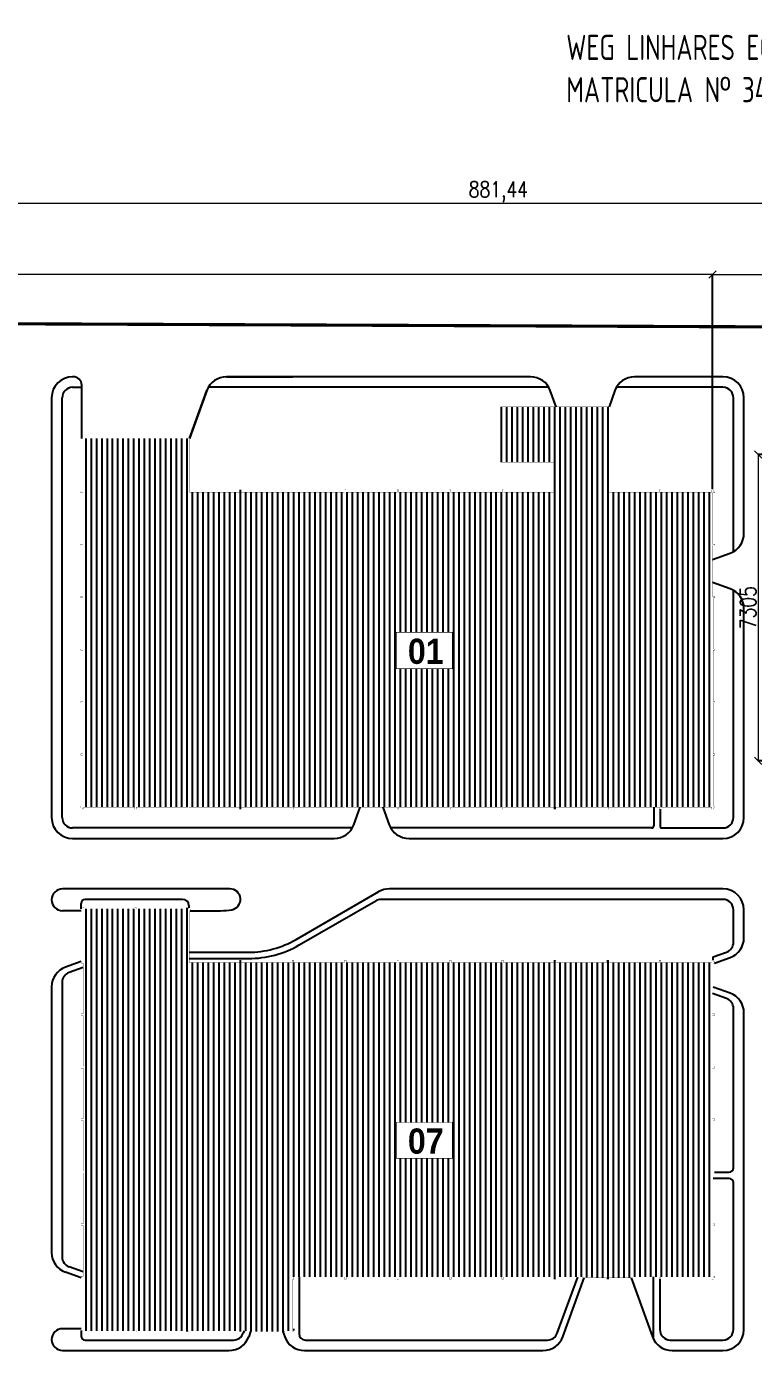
# Model space of a CAD drawing. Header units: millimetres. Extents: x 213327 to 525909, y -6334 to 157033.
# Drawn here: x 269980 to 287308, y 63493 to 95041 of the extents above; entities that cross this region are included whole.
import ezdxf

# ---------------------------------------------------------------- set-up
doc = ezdxf.new("R2010")
doc.units = ezdxf.units.MM
doc.linetypes.add('CONTINUO', pattern=[0])
for name, color, linetype in [('Arq-cota', 1, 'Continuous'), ('Arq-parede', 6, 'Continuous'), ('Existente', 3, 'Continuous'), ('Infra-ruas', 3, 'Continuous'), ('Topografia-limite-terreno', 1, 'Continuous')]:
    doc.layers.add(name, color=color, linetype=linetype)
doc.styles.add('BLACK', font='ariblk.ttf')
doc.styles.add('CONART2-5', font='ISOCP.SHX', dxfattribs={"height": 20})
doc.styles.add('ROMANS', font='ROMANS.SHX', dxfattribs={"width": 0.8})
doc.dimstyles.new('Carlos_50', dxfattribs={"dimtxt": 50, "dimasz": 20, "dimexe": 15, "dimexo": 30, "dimgap": 5, "dimtad": 1, "dimdec": 1, "dimrnd": 0.01, "dimzin": 12, "dimtxsty": 'ROMANS', "dimblk": 'OBLIQUE', "dimcen": 1, "dimdle": 2.5, "dimclrd": 256, "dimclre": 256, "dimclrt": 2, "dimadec": 1, "dimazin": 3, "dimtfac": 1, "dimtdec": 1, "dimtix": 1, "dimtmove": 2, "dimatfit": 0, "dimldrblk": 'OBLIQUE', "dimfxl": 1, "dimlwd": 9, "dimlwe": -1, "dimarcsym": 0})

# ---------------------------------------------------------------- blocks, each defined once
blk = doc.blocks.new('_Oblique')
at = {"color": 0, "linetype": 'ByBlock', "lineweight": -2}
blk.add_line((-0.5, -0.5), (0.5, 0.5), dxfattribs=at)
blk = doc.blocks.new('*D29')
at = {"layer": 'Arq-cota', "lineweight": 9}
blk.add_line((286332, 89132), (237131, 89132), dxfattribs=at)
at = {"layer": 'Arq-cota'}
for p, q in [((237133, 88119), (237133, 89142)), ((286330, 84028), (286330, 89142))]:
    blk.add_line(p, q, dxfattribs=at)
at = {"layer": 'Defpoints', "color": 0}
for p in [(237133, 89132), (237133, 88089), (286330, 83998)]:
    blk.add_point(p, dxfattribs=at)
at = {"layer": 'Arq-cota', "lineweight": 9, "xscale": 175, "yscale": 175, "zscale": 175, "rotation": 180}
blk.add_blockref('_Oblique', (237133, 89132), dxfattribs=at)
at = {"layer": 'Arq-cota', "lineweight": 9, "xscale": 175, "yscale": 175, "zscale": 175}
blk.add_blockref('_Oblique', (286330, 89132), dxfattribs=at)
at = {"layer": 'Arq-cota', "color": 2, "insert": (261732, 89405), "char_height": 375, "attachment_point": 5, "style": 'ROMANS'}
blk.add_mtext('491,54', dxfattribs=at)
blk = doc.blocks.new('*D30')
at = {"layer": 'Arq-cota', "lineweight": 9}
blk.add_line((237130, 90828), (325323, 90828), dxfattribs=at)
at = {"layer": 'Arq-cota'}
for p, q in [((237133, 88119), (237133, 90838)), ((325321, 87759), (325321, 90838))]:
    blk.add_line(p, q, dxfattribs=at)
at = {"layer": 'Defpoints', "color": 0}
for p in [(325321, 90828), (237133, 88089), (325321, 87729)]:
    blk.add_point(p, dxfattribs=at)
at = {"layer": 'Arq-cota', "lineweight": 9, "xscale": 175, "yscale": 175, "zscale": 175, "rotation": 180}
blk.add_blockref('_Oblique', (237133, 90828), dxfattribs=at)
at = {"layer": 'Arq-cota', "lineweight": 9, "xscale": 175, "yscale": 175, "zscale": 175}
blk.add_blockref('_Oblique', (325321, 90828), dxfattribs=at)
at = {"layer": 'Arq-cota', "color": 2, "insert": (281227, 91101), "char_height": 375, "attachment_point": 5, "style": 'ROMANS'}
blk.add_mtext('881,44', dxfattribs=at)
blk = doc.blocks.new('*D31')
at = {"layer": 'Arq-cota', "lineweight": 9}
blk.add_line((286327, 89132), (290457, 89132), dxfattribs=at)
at = {"layer": 'Arq-cota'}
for p, q in [((286330, 84028), (286330, 89142)), ((290455, 82168), (290455, 89142))]:
    blk.add_line(p, q, dxfattribs=at)
at = {"layer": 'Defpoints', "color": 0}
for p in [(290455, 89132), (286330, 83998), (290455, 82138)]:
    blk.add_point(p, dxfattribs=at)
at = {"layer": 'Arq-cota', "lineweight": 9, "xscale": 175, "yscale": 175, "zscale": 175, "rotation": 180}
blk.add_blockref('_Oblique', (286330, 89132), dxfattribs=at)
at = {"layer": 'Arq-cota', "lineweight": 9, "xscale": 175, "yscale": 175, "zscale": 175}
blk.add_blockref('_Oblique', (290455, 89132), dxfattribs=at)
at = {"layer": 'Arq-cota', "color": 2, "insert": (288392, 89369), "char_height": 375, "attachment_point": 5, "style": 'ROMANS'}
blk.add_mtext('4125', dxfattribs=at)
blk = doc.blocks.new('*D42')
at = {"layer": 'Arq-cota'}
for p, q in [((288015, 84845), (287407, 84845)), ((288015, 77540), (287407, 77540))]:
    blk.add_line(p, q, dxfattribs=at)
at = {"layer": 'Arq-cota', "lineweight": 9}
blk.add_line((287417, 84848), (287417, 77538), dxfattribs=at)
at = {"layer": 'Defpoints', "color": 0}
for p in [(288045, 84845), (287417, 77540), (288045, 77540)]:
    blk.add_point(p, dxfattribs=at)
at = {"layer": 'Arq-cota', "lineweight": 9, "xscale": 175, "yscale": 175, "zscale": 175}
for p, rotation in [((287417, 84845), 90), ((287417, 77540), 270)]:
    blk.add_blockref('_Oblique', p, dxfattribs=dict(at, rotation=rotation))
at = {"layer": 'Arq-cota', "color": 2, "insert": (287180, 81193), "char_height": 375, "attachment_point": 5, "rotation": 90, "style": 'ROMANS'}
blk.add_mtext('7305', dxfattribs=at)

msp = doc.modelspace()

# ---------------------------------------------------------------- hatches: boundary and pattern name
at = {"layer": 'Existente'}
h = msp.add_hatch(dxfattribs=at)
h.set_pattern_fill('ANSI31', color=256, scale=40, angle=45, style=0)
h.paths.add_polyline_path([(286344.88, 80207.9), (286344.88, 81427.9), (286384.88, 81427.9), (286384.88, 81457.9), (286331.88, 81457.9), (286331.88, 82677.9), (286384.88, 82677.9), (286384.88, 82707.9), (286331.88, 82707.9), (286331.88, 83927.9), (286384.88, 83927.9), (286384.88, 83957.9), (286344.88, 83957.9), (286344.88, 83997.9), (286314.88, 83997.9), (286314.88, 83944.9), (285094.88, 83944.9), (285094.88, 83997.9), (285064.88, 83997.9), (285064.88, 83944.9), (283863.88, 83944.9), (283863.88, 85976.9), (281295.88, 85976.9), (281295.88, 84658.9), (282545.88, 84658.9), (282545.88, 83944.9), (281344.88, 83944.9), (281344.88, 83997.9), (281314.88, 83997.9), (281314.88, 83944.9), (280094.88, 83944.9), (280094.88, 83997.9), (280064.88, 83997.9), (280064.88, 83944.9), (278844.88, 83944.9), (278844.88, 83997.9), (278814.88, 83997.9), (278814.88, 83944.9), (277594.88, 83944.9), (277594.88, 83997.9), (277564.88, 83997.9), (277564.88, 83944.9), (275094.88, 83944.9), (275094.88, 83997.9), (275064.88, 83997.9), (275064.88, 83944.9), (273869.38, 83944.9), (273863.88, 83944.9), (273863.88, 85226.9), (271295.88, 85226.9), (271295.88, 83957.9), (271274.88, 83957.9), (271274.88, 83927.9), (271327.88, 83927.9), (271327.88, 82707.9), (271274.88, 82707.9), (271274.88, 82677.9), (271327.88, 82677.9), (271327.88, 81457.9), (271274.88, 81457.9), (271274.88, 81427.9), (271327.88, 81427.9), (271327.88, 80207.9), (271274.88, 80207.9), (271274.88, 80177.9), (271327.88, 80177.9), (271327.88, 78957.9), (271274.88, 78957.9), (271274.88, 78927.9), (271327.88, 78927.9), (271327.88, 77708.24), (271274.88, 77707.9), (271274.88, 77677.9), (271327.88, 77677.9), (271327.88, 76457.9), (271274.88, 76457.9), (271274.88, 76427.9), (271314.88, 76427.9), (271314.88, 76387.9), (271344.88, 76387.9), (271344.88, 76440.9), (272564.88, 76440.9), (272564.88, 76387.9), (272594.88, 76387.9), (272594.88, 76440.9), (273814.88, 76440.9), (273814.88, 76387.9), (273844.88, 76387.9), (273844.88, 76440.9), (275064.88, 76440.9), (275064.88, 76387.9), (275094.88, 76387.9), (275094.88, 76440.9), (276314.88, 76440.9), (276314.88, 76387.9), (276344.88, 76387.9), (276344.88, 76440.9), (277564.88, 76440.9), (277564.88, 76387.9), (277594.88, 76387.9), (277594.88, 76440.9), (278814.88, 76440.9), (278814.88, 76387.9), (278844.88, 76387.9), (278844.88, 76440.9), (280064.88, 76440.9), (280064.88, 76387.9), (280094.88, 76387.9), (280094.88, 76440.9), (281314.88, 76440.9), (281314.88, 76387.9), (281344.88, 76387.9), (281344.88, 76440.9), (282564.88, 76440.9), (282564.88, 76387.9), (282594.88, 76387.9), (282594.88, 76440.9), (283814.88, 76440.9), (283814.88, 76387.9), (283844.88, 76387.9), (283844.88, 76440.9), (285064.88, 76440.9), (285064.88, 76387.9), (285094.88, 76387.9), (285094.88, 76440.9), (286314.88, 76440.9), (286314.88, 76387.9), (286344.88, 76387.9), (286344.88, 76427.9), (286384.88, 76427.9), (286384.88, 76457.9), (286344.88, 76457.9), (286344.88, 77677.9), (286384.88, 77677.9), (286384.88, 77707.9), (286344.88, 77707.9), (286344.88, 78927.9), (286384.88, 78927.9), (286384.88, 78957.9), (286344.88, 78957.9), (286344.88, 80177.9), (286384.88, 80177.9), (286384.88, 80207.9), (286349.88, 80207.9)])
h.paths.add_polyline_path([(278795.25, 80604.32), (280128.57, 80604.32), (280128.57, 79740.24), (278795.25, 79740.24)], flags=16)
h.paths.add_polyline_path([(278897.21, 79643.56), (278897.21, 80663.99), (280047.24, 80663.99), (280047.24, 79643.56)], flags=24)
h = msp.add_hatch(dxfattribs=at)
h.set_pattern_fill('ANSI31', color=256, scale=40, angle=45, style=0)
h.paths.add_polyline_path([(286326.88, 71472.9), (286379.88, 71472.9), (286379.88, 71512.9), (286326.88, 71512.9), (286326.88, 72122.9), (286349.88, 72122.9), (286349.88, 72722.9), (286379.88, 72722.9), (286379.88, 72762.9), (286349.88, 72762.9), (286349.88, 72792.9), (286309.88, 72792.9), (286309.88, 72739.9), (285099.88, 72739.9), (285099.88, 72792.9), (285059.88, 72792.9), (285059.88, 72739.9), (283849.88, 72739.9), (283849.88, 72792.9), (283809.88, 72792.9), (283809.88, 72739.9), (282599.88, 72739.9), (282599.88, 72792.9), (282559.88, 72792.9), (282559.88, 72739.9), (281349.88, 72739.9), (281349.88, 72792.9), (281309.88, 72792.9), (281309.88, 72739.9), (280099.88, 72739.9), (280099.88, 72792.9), (280059.88, 72792.9), (280059.88, 72739.9), (278849.88, 72739.9), (278849.88, 72792.9), (278809.88, 72792.9), (278809.88, 72739.9), (277599.88, 72739.9), (277599.88, 72792.9), (277559.88, 72792.9), (277559.88, 72739.9), (276352.38, 72739.9), (276349.88, 72739.9), (276349.88, 72792.9), (276309.88, 72792.9), (276309.88, 72739.9), (275099.88, 72739.9), (275099.88, 72792.9), (275059.88, 72792.9), (275059.88, 72739.9), (273856.88, 72739.9), (273856.88, 72792.9), (273856.88, 73972.9), (273879.88, 73972.9), (273879.88, 74012.9), (273849.88, 74012.9), (273849.88, 74042.9), (273809.88, 74042.9), (273809.88, 74019.9), (272599.88, 74019.9), (272599.88, 74042.9), (272559.88, 74042.9), (272559.88, 74019.9), (271349.88, 74019.9), (271349.88, 74042.9), (271309.88, 74042.9), (271309.88, 74012.9), (271279.88, 72722.9), (271332.88, 72722.9), (271332.88, 71512.9), (271279.88, 71512.9), (271279.88, 71472.9), (271329.88, 71472.9), (271332.88, 71472.9), (271332.88, 70262.9), (271279.88, 70262.9), (271279.88, 70222.9), (271332.88, 70222.9), (271332.88, 69012.9), (271279.88, 69012.9), (271279.88, 68972.9), (271332.88, 68972.9), (271332.88, 67762.9), (271279.88, 67762.9), (271279.88, 67722.9), (271332.88, 67722.9), (271332.88, 66512.9), (271279.88, 66512.9), (271279.88, 66472.9), (271332.88, 66472.9), (271332.88, 65262.9), (271279.88, 65262.9), (271279.88, 63972.9), (271309.88, 63972.9), (271309.88, 63942.9), (271349.88, 63942.9), (271349.88, 63965.9), (272559.88, 63965.9), (272559.88, 63942.9), (272599.88, 63942.9), (272599.88, 63965.9), (273809.88, 63965.9), (273809.88, 63942.9), (273849.88, 63942.9), (273849.88, 63965.9), (275059.88, 63965.9), (275059.88, 63942.9), (275099.88, 63942.9), (275099.88, 63965.9), (275289.88, 63965.9), (275289.88, 63942.9), (276119.88, 63942.9), (276119.88, 63965.9), (276309.88, 63965.9), (276309.88, 63942.9), (276349.88, 63942.9), (276349.88, 63972.9), (276379.88, 63972.9), (276379.88, 64012.9), (276326.88, 64012.9), (276326.88, 65192.9), (276349.88, 65192.9), (276349.88, 65245.9), (277559.88, 65245.9), (277559.88, 65192.9), (277599.88, 65192.9), (277599.88, 65245.9), (278809.88, 65245.9), (278809.88, 65192.9), (278849.88, 65192.9), (278849.88, 65245.9), (280059.88, 65245.9), (280059.88, 65192.9), (280099.88, 65192.9), (280099.88, 65245.9), (281309.88, 65245.9), (281309.88, 65192.9), (281349.88, 65192.9), (281349.88, 65245.9), (282559.88, 65245.9), (282559.88, 65192.9), (282599.88, 65192.9), (282599.88, 65245.9), (283239.88, 65245.9), (283809.88, 65222.9), (283809.88, 65192.9), (283849.88, 65192.9), (283849.88, 65222.9), (284419.88, 65222.9), (284419.88, 65245.9), (285059.88, 65245.9), (285059.88, 65192.9), (285099.88, 65192.9), (285099.88, 65245.9), (286309.88, 65245.9), (286309.88, 65192.9), (286349.88, 65192.9), (286349.88, 65222.9), (286379.88, 65222.9), (286379.88, 65262.9), (286349.88, 65262.9), (286349.88, 66472.9), (286379.88, 66512.9), (286349.88, 66512.9), (286349.88, 67722.9), (286379.88, 67722.9), (286379.88, 67762.9), (286349.88, 67762.9), (286349.88, 68972.9), (286379.88, 68972.9), (286379.88, 69012.9), (286326.88, 69012.9), (286326.88, 70222.9), (286379.88, 70222.9), (286379.88, 70262.9), (286326.88, 70262.9)])
h.paths.add_polyline_path([(278795.25, 68927.67), (280128.57, 68927.67), (280128.57, 68063.59), (278795.25, 68063.59)], flags=16)
h.paths.add_polyline_path([(278914.71, 68011.78), (280119.45, 68011.78), (280119.45, 68942.47), (278914.71, 68942.47)], flags=24)

# ---------------------------------------------------------------- linework, layer by layer
at = {"layer": 'Arq-cota', "const_width": 13.5}
for points in [[(278795.25, 80604.32), (280128.57, 80604.32), (280128.57, 79740.24), (278795.25, 79740.24)], [(278795.25, 68933.58), (280128.57, 68933.58), (280128.57, 68069.51), (278795.25, 68069.51)]]:
    msp.add_lwpolyline(points, close=True, dxfattribs=at)
at = {"layer": 'Arq-parede', "color": 251, "lineweight": 0}
msp.add_line((276329.88, 86692.9, 0), (277579.88, 86692.9, 0), dxfattribs=at)
at = {"layer": 'Existente', "const_width": 5, "elevation": 0}
for points in [[(271295.88, 85226.9), (271295.88, 83957.9), (271274.88, 83957.9), (271274.88, 83927.9), (271327.88, 83927.9), (271327.88, 82707.9), (271274.88, 82707.9), (271274.88, 82677.9), (271327.88, 82677.9), (271327.88, 81457.9), (271274.88, 81457.9), (271274.88, 81427.9), (271327.88, 81427.9), (271327.88, 80207.9), (271274.88, 80207.9), (271274.88, 80177.9), (271327.88, 80177.9), (271327.88, 78957.9), (271274.88, 78957.9), (271274.88, 78927.9), (271327.88, 78927.9), (271327.88, 77708.24), (271274.88, 77707.9), (271274.88, 77677.9), (271327.88, 77677.9), (271327.88, 76457.9), (271274.88, 76457.9), (271274.88, 76427.9), (271314.88, 76427.9), (271314.88, 76387.9), (271344.88, 76387.9), (271344.88, 76440.9), (272564.88, 76440.9), (272564.88, 76387.9), (272594.88, 76387.9), (272594.88, 76440.9), (273814.88, 76440.9), (273814.88, 76387.9), (273844.88, 76387.9), (273844.88, 76440.9), (275064.88, 76440.9), (275064.88, 76387.9), (275094.88, 76387.9), (275094.88, 76440.9), (276314.88, 76440.9), (276314.88, 76387.9), (276344.88, 76387.9), (276344.88, 76440.9), (277564.88, 76440.9), (277564.88, 76387.9), (277594.88, 76387.9), (277594.88, 76440.9), (278814.88, 76440.9), (278814.88, 76387.9), (278844.88, 76387.9), (278844.88, 76440.9), (280064.88, 76440.9), (280064.88, 76387.9), (280094.88, 76387.9), (280094.88, 76440.9), (281314.88, 76440.9), (281314.88, 76387.9), (281344.88, 76387.9), (281344.88, 76440.9), (282564.88, 76440.9), (282564.88, 76387.9), (282594.88, 76387.9), (282594.88, 76440.9), (283814.88, 76440.9), (283814.88, 76387.9), (283844.88, 76387.9), (283844.88, 76440.9), (285064.88, 76440.9), (285064.88, 76387.9), (285094.88, 76387.9), (285094.88, 76440.9), (286314.88, 76440.9), (286314.88, 76387.9), (286344.88, 76387.9), (286344.88, 76427.9), (286384.88, 76427.9), (286384.88, 76457.9), (286344.88, 76457.9), (286344.88, 77677.9), (286384.88, 77677.9), (286384.88, 77707.9), (286344.88, 77707.9), (286344.88, 78927.9), (286384.88, 78927.9), (286384.88, 78957.9), (286344.88, 78957.9), (286344.88, 80177.9), (286384.88, 80177.9), (286384.88, 80207.9), (286349.88, 80207.9), (286344.88, 80207.9), (286344.88, 81427.9), (286384.88, 81427.9), (286384.88, 81457.9), (286331.88, 81457.9), (286331.88, 82677.9), (286384.88, 82677.9), (286384.88, 82707.9), (286331.88, 82707.9), (286331.88, 83927.9), (286384.88, 83927.9), (286384.88, 83957.9), (286344.88, 83957.9), (286344.88, 83997.9), (286314.88, 83997.9), (286314.88, 83944.9), (285094.88, 83944.9), (285094.88, 83997.9), (285064.88, 83997.9), (285064.88, 83944.9), (283863.88, 83944.9), (283863.88, 85976.9), (281295.88, 85976.9), (281295.88, 84658.9), (282545.88, 84658.9), (282545.88, 83944.9), (281344.88, 83944.9), (281344.88, 83997.9), (281314.88, 83997.9), (281314.88, 83944.9), (280094.88, 83944.9), (280094.88, 83997.9), (280064.88, 83997.9), (280064.88, 83944.9), (278844.88, 83944.9), (278844.88, 83997.9), (278814.88, 83997.9), (278814.88, 83944.9), (277594.88, 83944.9), (277594.88, 83997.9), (277564.88, 83997.9), (277564.88, 83944.9), (275094.88, 83944.9), (275094.88, 83997.9), (275064.88, 83997.9), (275064.88, 83944.9), (273869.38, 83944.9), (273863.88, 83944.9), (273863.88, 85226.9), (271295.88, 85226.9), (271295.88, 83957.9), (271274.88, 83957.9), (271274.88, 83927.9), (271327.88, 83927.9)], [(286379.88, 72762.9), (286349.88, 72762.9), (286349.88, 72792.9), (286309.88, 72792.9), (286309.88, 72739.9), (285099.88, 72739.9), (285099.88, 72792.9), (285059.88, 72792.9), (285059.88, 72739.9), (283849.88, 72739.9), (283849.88, 72792.9), (283809.88, 72792.9), (283809.88, 72739.9), (282599.88, 72739.9), (282599.88, 72792.9), (282559.88, 72792.9), (282559.88, 72739.9), (281349.88, 72739.9), (281349.88, 72792.9), (281309.88, 72792.9), (281309.88, 72739.9), (280099.88, 72739.9), (280099.88, 72792.9), (280059.88, 72792.9), (280059.88, 72739.9), (278849.88, 72739.9), (278849.88, 72792.9), (278809.88, 72792.9), (278809.88, 72739.9), (277599.88, 72739.9), (277599.88, 72792.9), (277559.88, 72792.9), (277559.88, 72739.9), (276352.38, 72739.9), (276349.88, 72739.9), (276349.88, 72792.9), (276309.88, 72792.9), (276309.88, 72739.9), (275099.88, 72739.9), (275099.88, 72792.9), (275059.88, 72792.9), (275059.88, 72739.9), (273856.88, 72739.9), (273856.88, 72792.9), (273856.88, 73972.9), (273879.88, 73972.9), (273879.88, 74012.9), (273849.88, 74012.9), (273849.88, 74042.9), (273809.88, 74042.9), (273809.88, 74019.9), (272599.88, 74019.9), (272599.88, 74042.9), (272559.88, 74042.9), (272559.88, 74019.9), (271349.88, 74019.9), (271349.88, 74042.9), (271309.88, 74042.9), (271309.88, 74012.9), (271279.88, 74012.9), (271279.88, 72722.9), (271332.88, 72722.9), (271332.88, 71512.9), (271279.88, 71512.9), (271279.88, 71472.9), (271329.88, 71472.9), (271332.88, 71472.9), (271332.88, 70262.9), (271279.88, 70262.9), (271279.88, 70222.9), (271332.88, 70222.9), (271332.88, 69012.9), (271279.88, 69012.9), (271279.88, 68972.9), (271332.88, 68972.9), (271332.88, 67762.9), (271279.88, 67762.9), (271279.88, 67722.9), (271332.88, 67722.9), (271332.88, 66512.9), (271279.88, 66512.9), (271279.88, 66472.9), (271332.88, 66472.9), (271332.88, 65262.9), (271279.88, 65262.9), (271279.88, 63972.9), (271309.88, 63972.9), (271309.88, 63942.9), (271349.88, 63942.9), (271349.88, 63965.9), (272559.88, 63965.9), (272559.88, 63942.9), (272599.88, 63942.9), (272599.88, 63965.9), (273809.88, 63965.9), (273809.88, 63942.9), (273849.88, 63942.9), (273849.88, 63965.9), (275059.88, 63965.9), (275059.88, 63942.9), (275099.88, 63942.9), (275099.88, 63965.9), (275289.88, 63965.9), (275289.88, 63942.9), (276119.88, 63942.9), (276119.88, 63965.9), (276309.88, 63965.9), (276309.88, 63942.9), (276349.88, 63942.9), (276349.88, 63972.9), (276379.88, 63972.9), (276379.88, 64012.9), (276326.88, 64012.9), (276326.88, 65192.9), (276349.88, 65192.9), (276349.88, 65245.9), (277559.88, 65245.9), (277559.88, 65192.9), (277599.88, 65192.9), (277599.88, 65245.9), (278809.88, 65245.9), (278809.88, 65192.9), (278849.88, 65192.9), (278849.88, 65245.9), (280059.88, 65245.9), (280059.88, 65192.9), (280099.88, 65192.9), (280099.88, 65245.9), (281309.88, 65245.9), (281309.88, 65192.9), (281349.88, 65192.9), (281349.88, 65245.9), (282559.88, 65245.9), (282559.88, 65192.9), (282599.88, 65192.9), (282599.88, 65245.9), (283239.88, 65245.9), (283239.88, 65222.9), (283809.88, 65222.9), (283809.88, 65192.9), (283849.88, 65192.9), (283849.88, 65222.9), (284419.88, 65222.9), (284419.88, 65245.9), (285059.88, 65245.9), (285059.88, 65192.9), (285099.88, 65192.9), (285099.88, 65245.9), (286309.88, 65245.9), (286309.88, 65192.9), (286349.88, 65192.9), (286349.88, 65222.9), (286379.88, 65222.9), (286379.88, 65262.9), (286349.88, 65262.9), (286349.88, 66472.9), (286379.88, 66472.9), (286379.88, 66512.9), (286349.88, 66512.9), (286349.88, 67722.9), (286379.88, 67722.9), (286379.88, 67762.9), (286349.88, 67762.9), (286349.88, 68972.9), (286379.88, 68972.9), (286379.88, 69012.9), (286326.88, 69012.9), (286326.88, 70222.9), (286379.88, 70222.9), (286379.88, 70262.9), (286326.88, 70262.9), (286326.88, 71472.9), (286379.88, 71472.9), (286379.88, 71512.9), (286326.88, 71512.9), (286326.88, 72122.9), (286349.88, 72122.9), (286349.88, 72722.9), (286379.88, 72722.9), (286379.88, 72762.9)]]:
    msp.add_lwpolyline(points, dxfattribs=at)
at = {"layer": 'Infra-ruas', "color": 2}
for p, q in [((269379.88, 87957.64, 0), (324179.88, 87734.15, 0)), ((271095.88, 86692.9, 0), (271079.88, 86692.9, 0)), ((271079.88, 86442.9, 0), (271295.88, 86442.9, 0)), ((271295.88, 85226.9, 0), (271295.88, 86492.9, 0)), ((282426.19, 86442.9, 0), (274314.56, 86442.9, 0)), ((274747.57, 86692.9, 0), (275079.88, 86692.9, 0)), ((281993.18, 86692.9, 0), (274747.57, 86692.9, 0)), ((275079.88, 86692.9, 0), (276329.88, 86692.9, 0)), ((286579.88, 86442.9, 0), (284041.58, 86442.9, 0)), ((286579.88, 86692.9, 0), (284474.59, 86692.9, 0)), ((270579.88, 86192.9, 0), (270579.88, 76192.9, 0)), ((270829.88, 76192.9, 0), (270829.88, 86192.9, 0)), ((273863.88, 85226.9, 0), (274277.72, 86363.91, 0)), ((274277.72, 86363.91, 0), (273863.88, 85226.9, 0)), ((282603.88, 85976.9, 0), (282463.02, 86363.91, 0)), ((284004.74, 86363.91, 0), (283863.88, 85976.9, 0)), ((286829.88, 82529.24, 0), (286829.88, 86192.9, 0)), ((287079.88, 82962.26, 0), (287079.88, 86192.9, 0)), ((286331.88, 82339.9, 0), (286750.89, 82492.41, 0)), ((286750.89, 81643.4, 0), (286331.88, 81795.9, 0)), ((286829.88, 76192.9, 0), (286829.88, 81606.56, 0)), ((287079.88, 76192.9, 0), (287079.88, 81173.55, 0)), ((277782.38, 76021.89, 0), (277934.88, 76440.9, 0)), ((278474.88, 76440.9, 0), (278627.39, 76021.89, 0)), ((284929.88, 76440.9, 0), (284929.88, 75992.9, 0)), ((285079.88, 76387.9, 0), (285079.88, 75992.9, 0)), ((277745.54, 75942.9, 0), (271079.88, 75942.9, 0)), ((284879.88, 75942.9, 0), (278664.22, 75942.9, 0)), ((285129.88, 75942.9, 0), (286579.88, 75942.9, 0)), ((271079.88, 75692.9, 0), (277312.53, 75692.9, 0)), ((279097.24, 75692.9, 0), (286579.88, 75692.9, 0)), ((274829.88, 74492.9, 0), (270839.88, 74492.9, 0)), ((286579.88, 74492.9, 0), (278629.26, 74492.9, 0)), ((271279.88, 74012.9, 0), (271279.88, 74142.9, 0)), ((273699.88, 74242.9, 0), (271379.88, 74242.9, 0)), ((276406.64, 73287.03, 0), (278379.26, 74425.92, 0)), ((276481.64, 73157.12, 0), (278304.26, 74209.41, 0)), ((286579.88, 74242.9, 0), (278429.26, 74242.9, 0)), ((271279.88, 73972.9, 0), (270839.88, 73972.9, 0)), ((273849.88, 74092.9, 0), (273849.88, 74042.9, 0)), ((273879.88, 73972.9, 0), (274607.17, 73972.9, 0)), ((286829.88, 73221.37, 0), (286829.88, 73992.9, 0)), ((287079.88, 73327.79, 0), (287079.88, 73992.9, 0)), ((273856.88, 72982.9, 0), (275271.64, 72982.9, 0)), ((286349.88, 72871.61, 0), (286665.39, 72986.44, 0)), ((271279.88, 72762.9, 0), (270908.87, 72627.87, 0)), ((271329.88, 72621.47, 0), (270994.38, 72499.36, 0)), ((273856.88, 72832.9, 0), (275271.64, 72832.9, 0)), ((286349.88, 72792.9, 0), (286349.88, 72871.61, 0)), ((286379.88, 72722.9, 0), (286750.89, 72857.94, 0)), ((270829.88, 72264.44, 0), (270829.88, 65721.37, 0)), ((270579.88, 72158.02, 0), (270579.88, 65827.79, 0)), ((286665.39, 71878.44, 0), (286329.38, 72000.74, 0)), ((286750.89, 72006.95, 0), (286349.88, 72152.9, 0)), ((286829.88, 67842.9, 0), (286829.88, 71643.52, 0)), ((287079.88, 63992.9, 0), (287079.88, 71537.1, 0)), ((286729.88, 67592.9, 0), (286349.88, 67592.9, 0)), ((286379.88, 67742.9, 0), (286729.88, 67742.9, 0)), ((286829.88, 63992.9, 0), (286829.88, 67492.9, 0)), ((271279.88, 65222.9, 0), (270908.87, 65357.94, 0)), ((271329.88, 65364.33, 0), (270994.38, 65486.44, 0)), ((276476.88, 65245.9, 0), (276476.88, 63892.9, 0)), ((282631.45, 63907.4, 0), (283117.72, 65243.4, 0)), ((282759.96, 63821.89, 0), (283269.88, 65222.9, 0)), ((284389.88, 65222.9, 0), (284899.81, 63821.89, 0)), ((284924.88, 63764.48, 0), (284924.88, 65245.9, 0)), ((285074.88, 65192.9, 0), (285074.88, 63992.9, 0)), ((271279.88, 64012.9, 0), (270839.88, 64012.9, 0)), ((271279.88, 63972.9, 0), (271279.88, 63842.9, 0)), ((271379.88, 63742.9, 0), (274912.41, 63742.9, 0)), ((275168.63, 63965.9, 0), (275147.33, 63907.4, 0)), ((275319.88, 63942.9, 0), (275275.84, 63821.89, 0)), ((276089.88, 63942.9, 0), (276133.93, 63821.89, 0)), ((276626.88, 63742.9, 0), (282396.53, 63742.9, 0)), ((285324.88, 63742.9, 0), (286579.88, 63742.9, 0)), ((270839.88, 63492.9, 0), (274805.99, 63492.9, 0)), ((271079.88, 63492.9, 0), (271079.88, 63492.9, 0)), ((276603.77, 63492.9, 0), (282290.11, 63492.9, 0)), ((285369.66, 63492.9, 0), (286579.88, 63492.9, 0))]:
    msp.add_line(p, q, dxfattribs=at)
for centre, radius, start, end in [((271079.88, 86192.9, 0), 500, 90, 180), ((271079.88, 86192.9, 0), 250, 90, 180), ((271095.88, 86492.9, 0), 200, 0, 90), ((274747.57, 86192.9, 0), 500, 90, 160), ((274747.57, 86192.9, 0), 500, 90, 160), ((281993.18, 86192.9, 0), 500, 20, 90), ((284474.59, 86192.9, 0), 500, 90, 160), ((286579.88, 86192.9, 0), 500, 0, 90), ((286579.88, 86192.9, 0), 250, 0, 90), ((286579.88, 82962.26, 0), 500, 290, 0), ((286579.88, 81173.55, 0), 500, 0, 70), ((271079.88, 76192.9, 0), 500, 180, 270), ((271079.88, 76192.9, 0), 250, 180, 270), ((286579.88, 76192.9, 0), 500, 270, 0), ((286579.88, 76192.9, 0), 250, 270, 0), ((277312.53, 76192.9, 0), 500, 270, 340), ((279097.24, 76192.9, 0), 500, 200, 270), ((284879.88, 75992.9, 0), 50, 270, 0), ((285129.88, 75992.9, 0), 50, 180, 270), ((270839.88, 74232.9, 0), 260, 90, 270), ((274829.88, 74242.9, 0), 250, 280.263096, 90), ((278629.26, 73992.9, 0), 500, 90, 120), ((286579.88, 73992.9, 0), 500, 0, 90), ((271379.88, 74142.9, 0), 100, 90, 180), ((273699.88, 74092.9, 0), 150, 0, 90), ((278429.26, 73992.9, 0), 250, 90, 120), ((286579.88, 73992.9, 0), 250, 0, 90), ((274607.17, 75472.9, 0), 1500, 270, 280.263096), ((275271.64, 75252.9, 0), 2270, 270, 300), ((286579.88, 73221.37, 0), 250, 290, 0), ((286579.88, 73327.79, 0), 500, 290, 0), ((275271.64, 75252.9, 0), 2420, 270, 300), ((271079.88, 72158.02, 0), 500, 110, 180), ((271079.88, 72264.44, 0), 250, 110, 180), ((286579.88, 71537.1, 0), 500, 0, 70), ((286579.88, 71643.52, 0), 250, 0, 70), ((286729.88, 67842.9, 0), 100, 270, 0), ((286729.88, 67492.9, 0), 100, 0, 90), ((271079.88, 65827.79, 0), 500, 180, 250), ((271079.88, 65721.37, 0), 250, 180, 250), ((270839.88, 63752.9, 0), 260, 90, 270), ((271379.88, 63842.9, 0), 100, 180, 270), ((274805.99, 63992.9, 0), 500, 270, 340), ((274912.41, 63992.9, 0), 250, 270, 340), ((276603.77, 63992.9, 0), 500, 200, 270), ((276626.88, 63892.9, 0), 150, 180, 270), ((282290.11, 63992.9, 0), 500, 270, 340), ((282396.53, 63992.9, 0), 250, 270, 340), ((285369.66, 63992.9, 0), 500, 200, 270), ((285324.88, 63992.9, 0), 250, 180, 270), ((286579.88, 63992.9, 0), 250, 270, 0), ((286579.88, 63992.9, 0), 500, 270, 0)]:
    msp.add_arc(centre, radius, start, end, dxfattribs=at)
at = {"layer": 'Topografia-limite-terreno', "color": 5, "linetype": 'CONTINUO', "const_width": 75}
msp.add_lwpolyline([(325320.65, 87729.49), (237133.19, 88089.15)], dxfattribs=at)

# ---------------------------------------------------------------- texts
at = {"layer": 'Arq-cota', "width": 0.8}
for s, style, p in [('WEG LINHARES EQUIPAMENTOS ELÉTRICOS LTDA.', 'CONART2-5', (282844.84, 94242.24, -3942.58)), ('MATRICULA Nº 34.246', 'CONART2-5', (282844.84, 93234.56, -3942.58)), ('01', 'BLACK', (279069.82, 79853.78, 0)), ('07', 'BLACK', (279069.82, 68183.04, 0))]:
    msp.add_text(s, height=600, dxfattribs=dict(at, style=style)).set_placement(p)

# ---------------------------------------------------------------- dimensions: what is measured, and where the dimension line sits
at = {"layer": 'Arq-cota'}
for base, p1, p2, text, picture, middle in [((325320.65, 90827.99), (237132.98, 88089.07), (325320.65, 87729.49), '881,44', '*D30', (281226.82, 91100.65)), ((237133.19, 89131.97), (286329.88, 83997.9, 0), (237133.19, 88089.15), '491,54', '*D29', (261731.54, 89404.63))]:
    dim = msp.add_linear_dim(base=base, p1=p1, p2=p2, text=text, dimstyle='Carlos_50', override={"dimtxt": 375, "dimasz": 175, "dimexe": 10, "dimgap": 50}, dxfattribs=at)
    dim.commit()
    dim.dimension.update_dxf_attribs({"geometry": picture, "text_midpoint": middle})
dim = msp.add_linear_dim(base=(290454.88, 89131.97), p1=(286329.88, 83997.9, 0), p2=(290454.88, 82137.9, 0), dimstyle='Carlos_50', override={"dimtxt": 375, "dimasz": 175, "dimexe": 10, "dimgap": 50}, dxfattribs=at)
dim.commit()
dim.dimension.update_dxf_attribs({"geometry": '*D31', "text_midpoint": (288392.38, 89369.47)})
dim = msp.add_linear_dim(base=(287417.1, 77540.4), p1=(288044.54, 84845.4), p2=(288044.54, 77540.4), angle=90, dimstyle='Carlos_50', override={"dimtxt": 375, "dimasz": 175, "dimexe": 10, "dimgap": 50}, dxfattribs=at)
dim.commit()
dim.dimension.update_dxf_attribs({"geometry": '*D42', "text_midpoint": (287179.6, 81192.9)})

doc.saveas('drawing.dxf')
